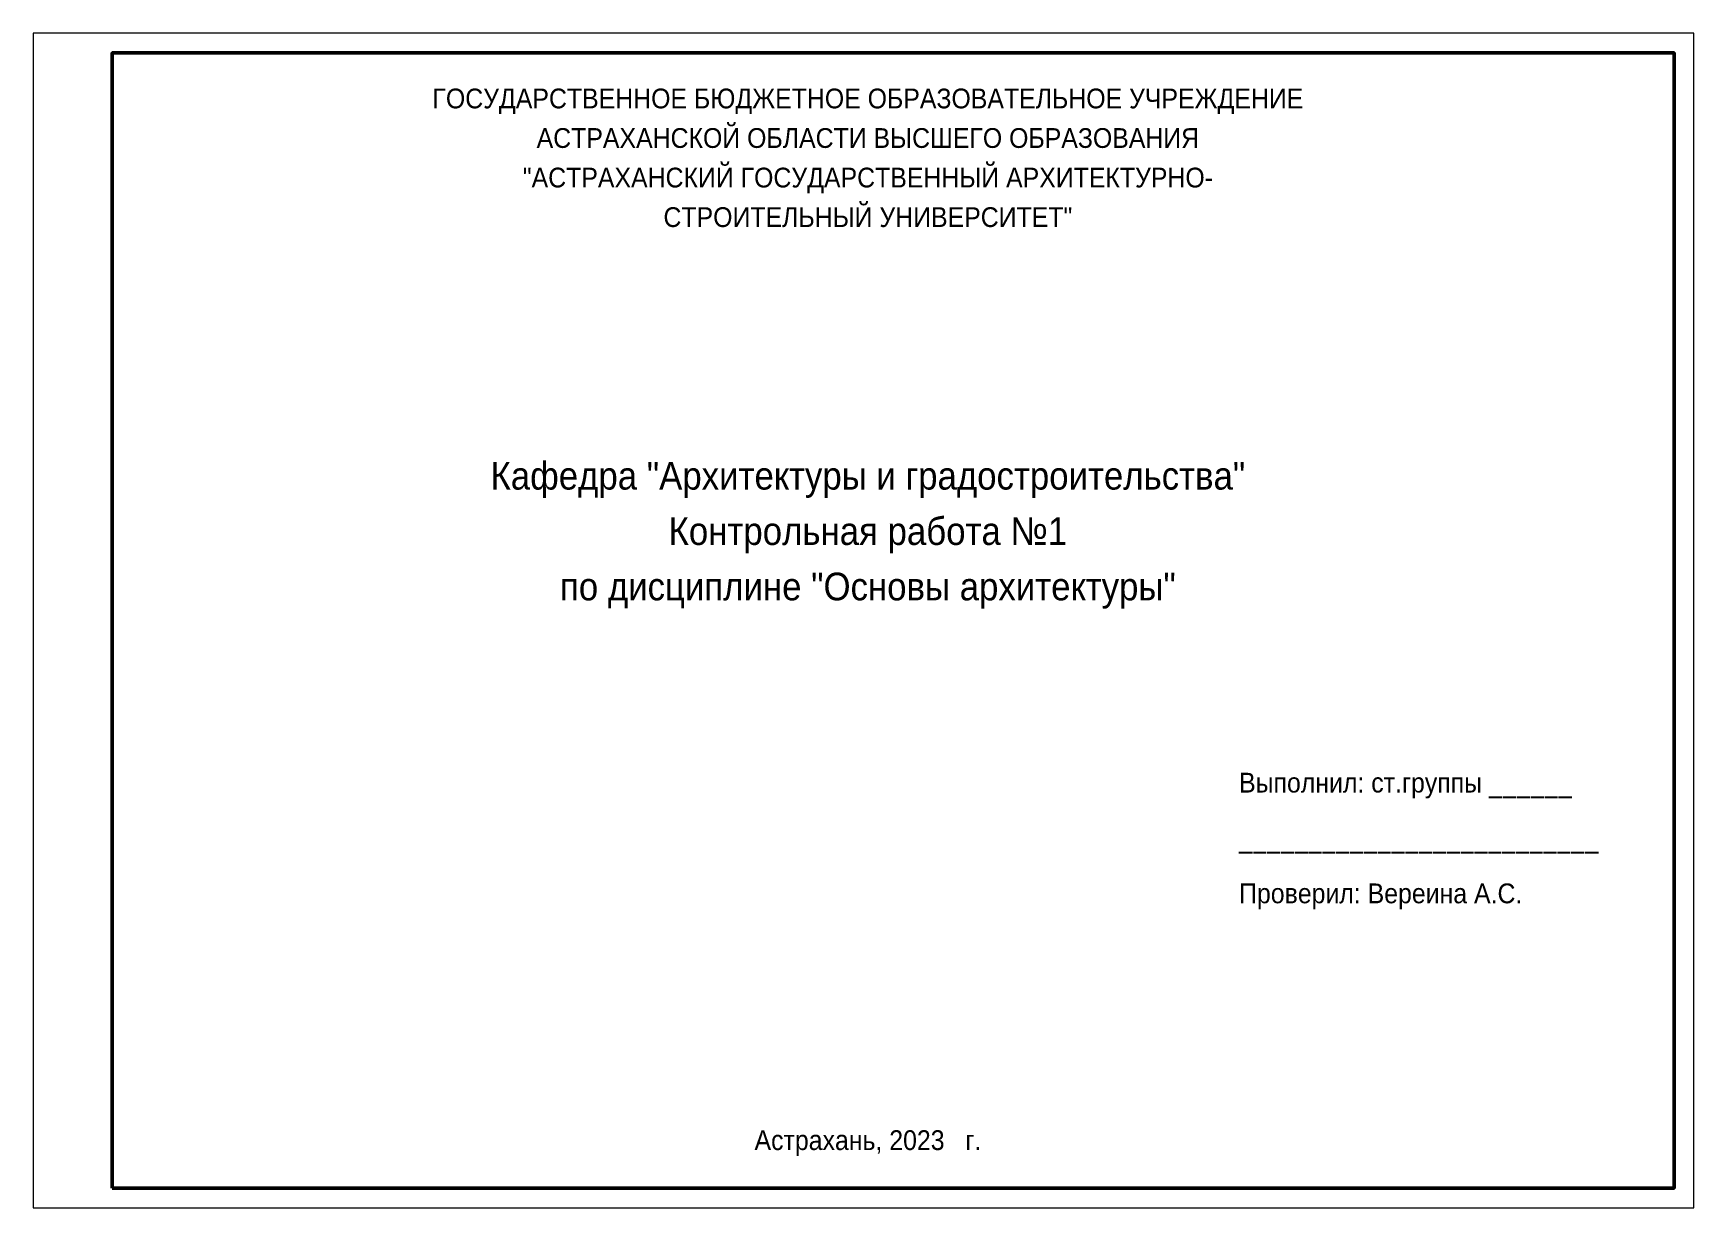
# Model space of a CAD drawing. Header units: millimetres. Extents: x 9936 to 51936, y 13406 to 43106.
import ezdxf
from ezdxf.enums import TextEntityAlignment as Align

# ---------------------------------------------------------------- set-up
doc = ezdxf.new("R2010")
doc.units = ezdxf.units.MM
doc.linetypes.add('CONTINOUS', pattern=[0])
doc.styles.add('Standard 0.9', font='arial.ttf', dxfattribs={"width": 0.9})

msp = doc.modelspace()

# ---------------------------------------------------------------- linework, layer by layer
at = {"color": 7, "linetype": 'CONTINOUS', "lineweight": 20, "ltscale": 30}
msp.add_lwpolyline([(9936, 13406), (51936, 13406), (51936, 43106), (9936, 43106)], close=True, dxfattribs=at)
at = {"color": 7, "linetype": 'CONTINOUS', "lineweight": 50, "ltscale": 30}
msp.add_lwpolyline([(11936, 13906), (51436, 13906), (51436, 42606), (11936, 42606)], close=True, dxfattribs=at)

# ---------------------------------------------------------------- texts
at = {"color": 7, "linetype": 'CONTINOUS', "lineweight": 20, "ltscale": 30, "style": 'Standard 0.9', "width": 0.9}
for s, height, p in [('ГОСУДАРСТВЕННОЕ БЮДЖЕТНОЕ ОБРАЗОВАТЕЛЬНОЕ УЧРЕЖДЕНИЕ', 500, (31047, 41206)), ('АСТРАХАНСКОЙ ОБЛАСТИ ВЫСШЕГО ОБРАЗОВАНИЯ', 500, (31047, 40206)), ('"АСТРАХАНСКИЙ ГОСУДАРСТВЕННЫЙ АРХИТЕКТУРНО-', 500, (31047, 39206)), ('СТРОИТЕЛЬНЫЙ УНИВЕРСИТЕТ"', 500, (31047, 38206)), ('Кафедра "Архитектуры и градостроительства"', 700, (31047, 31566)), ('Контрольная работа №1', 700, (31047, 30166)), ('по дисциплине "Основы архитектуры"', 700, (31047, 28766)), ('Астрахань, 2023   г.', 500, (31047, 14866))]:
    msp.add_text(s, height=height, dxfattribs=at).set_placement(p, align=Align.CENTER)
for s, p in [('Выполнил: ст.группы ______', (40436, 23906)), ('__________________________', (40436, 22506)), ('Проверил: Вереина А.С.', (40436, 21106))]:
    msp.add_text(s, height=500, dxfattribs=at).set_placement(p)

doc.saveas('drawing.dxf')
